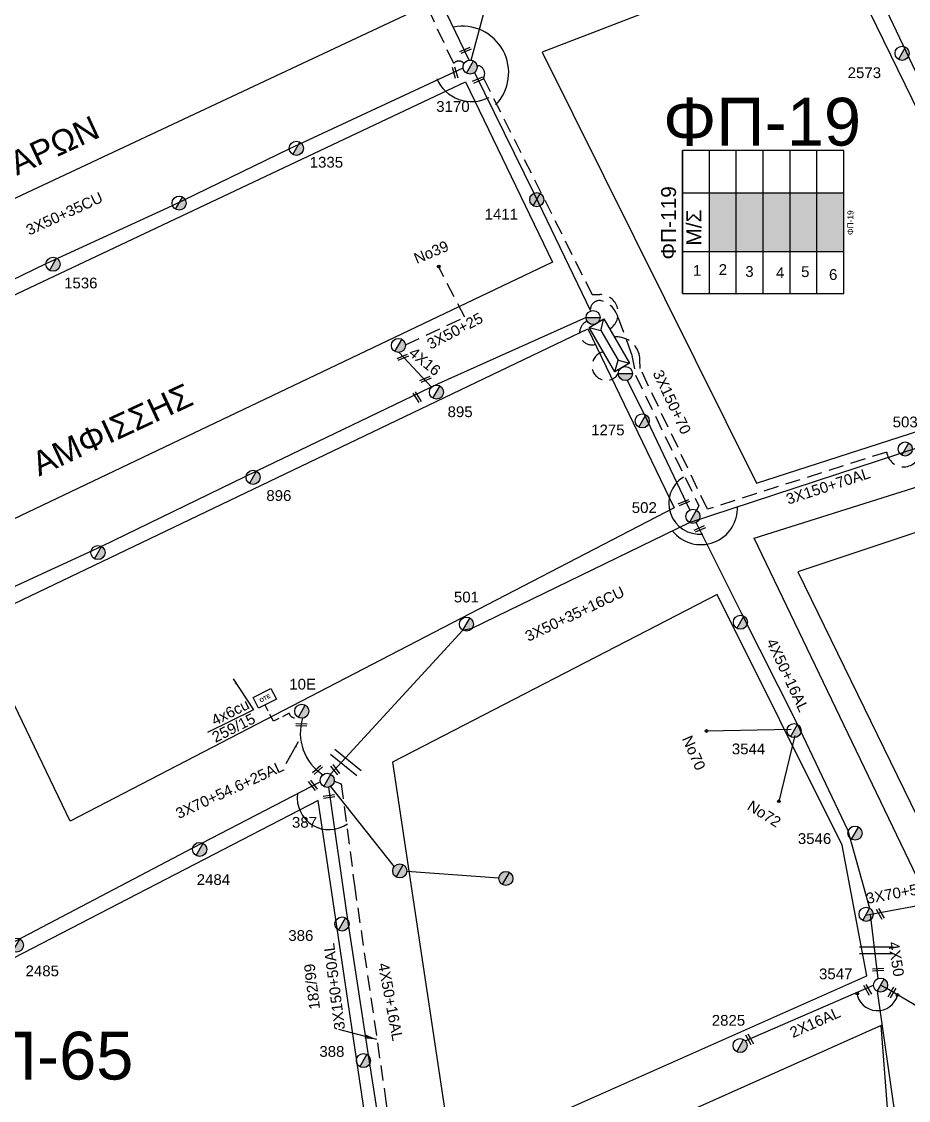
# Model space of a CAD drawing. Header units: millimetres. Extents: x 839 to 3144, y 747 to 1790.
# Drawn here: x 1086.6 to 1235.1, y 1113 to 1293.6 of the extents above; entities that cross this region are included whole.
import ezdxf
from ezdxf.enums import TextEntityAlignment as Align

# ---------------------------------------------------------------- set-up
doc = ezdxf.new("R2010")
doc.units = ezdxf.units.MM
doc.linetypes.add('DASHED', pattern=[19.05, 12.7, -6.35])
for name, color, linetype in [('Pillar OTE', 7, 'Continuous'), ('Ασφαλειοκιβώτια Χ.Τ 6 αναχωρήσεων', 7, 'Continuous'), ('Γέφυρες Εναερίου Δικτύου', 7, 'DASHED'), ('Γυμνά εναέρια ΧΤ (1Φ)   2x16AL', 7, 'Continuous'), ('Γυμνά εναέρια ΧΤ (3Φ)   3x50+35CU', 7, 'Continuous'), ('Γυμνά εναέρια ΧΤ (3Φ)   4x50AL', 7, 'Continuous'), ('Γυμνά εναέρια ΧΤ και ΦΟΠ (2Φ)   3x50+35+16CU', 7, 'Continuous'), ('Γυμνά εναέρια ΧΤ και ΦΟΠ (3Φ)   4x50+16AL', 7, 'Continuous'), ('Εναέρια παροχή ΧΤ 4x16', 7, 'SYN_LINE'), ('Επιγραφές - Σχήματα', 7, 'Continuous'), ('Καλώδια ΧΤ   3x150+50AL', 7, 'DASHED'), ('Καλώδια ΧΤ   3x150+70AL', 7, 'DASHED'), ('Καλώδια ΧΤ   3x150AL+50XLPE', 7, 'DASHED'), ('Καλώδια ΧΤ   4x50+13-5', 7, 'Continuous'), ('Μηχανική τομή', 7, 'Continuous'), ('Στύλος Ξύλινος', 7, 'Continuous'), ('Στύλος Ξύλινος @ 1', 7, 'Continuous'), ('Στύλος ΦΜ', 7, 'Continuous'), ('Στύλος ΦΜ @ 1', 7, 'Continuous'), ('Συνδέσεις', 7, 'Continuous'), ('Συνεστραμμένα ΧΤ   3x70+54.6+25AL', 7, 'SYN_LINE'), ('Τομή', 7, 'Continuous'), ('Υποσταθμός εναέριος 2 στύλων', 7, 'Continuous'), ('Υποσταθμός πόλεως', 7, 'Continuous'), ('Υπόβαθρο ΔΕΗ', 7, 'Continuous'), ('Υπόγεια καλώδια Παροχών ΧΤ   4x50AL', 7, 'DASHED'), ('Υπόγεια καλώδια Παροχών ΧΤ   4x6', 7, 'DASHED')]:
    doc.layers.add(name, color=color, linetype=linetype)
doc.styles.get("Standard").update_dxf_attribs({"font": 'ARIAL.TTF'})
doc.linetypes.add('SYN_LINE', pattern='A,0.5,-0.0001,["/\\/\\/\\/",Standard,S=0.1,R=0,X=0,Y=-0.05],-0.25', length=0.7501)
doc.dimstyles.new('ISO-25', dxfattribs={"dimtxt": 2.5, "dimasz": 2.5, "dimexe": 1.25, "dimexo": 0.625, "dimtad": 1, "dimtxsty": 'Standard', "dimcen": 2.5, "dimadec": 0, "dimazin": 0, "dimtfac": 1, "dimtmove": 0, "dimatfit": 3, "dimfxl": 1, "dimarcsym": 0})

# ---------------------------------------------------------------- blocks, each defined once
blk = doc.blocks.new('ΥΠΑΡΧΩΝ ΤΣΙΜΕΝΤΕΝΙΟΣ ΣΤΥΛΟΣ')
at = {"layer": 'Στύλος ΦΜ'}
blk.add_hatch(color=7, dxfattribs=at).paths.add_polyline_path([(-1.29, -2.28, 0.574793), (2.62, 0, 0.268822), (1.3, 2.27)])
at = {"layer": 'Στύλος ΦΜ', "color": 7}
blk.add_line((-1.29, -2.28), (1.3, 2.27), dxfattribs=at)
blk.add_circle((0, 0), 2.62, dxfattribs=at)
at = {"layer": 'Στύλος ΦΜ', "flags": 4}
for tag, p in [('ΑΡΙΘΜΟΣ', (-4.68, 8.05)), ('ΤΥΠΟΣ', (-4.91, 3.03))]:
    blk.add_attdef(tag, p, '', height=4, dxfattribs=at)
blk = doc.blocks.new('ΥΠΑΡΧΩΝ ΞΥΛΙΝΟΣ ΣΤΥΛΟΣ')
at = {"layer": 'Στύλος Ξύλινος'}
h = blk.add_hatch(color=7, dxfattribs=at)
h.paths.add_polyline_path([(-2.62, 0, 0.270008), (-1.29, -2.28), (1.3, 2.27, 0.576266)])
h.paths.add_polyline_path([(-1.29, -2.28, 0.574793), (2.62, 0, 0.268822), (1.3, 2.27)])
at = {"layer": 'Στύλος Ξύλινος', "color": 7}
blk.add_line((-1.29, -2.28), (1.3, 2.27), dxfattribs=at)
blk.add_circle((0, 0), 2.62, dxfattribs=at)
at = {"layer": 'Στύλος Ξύλινος', "flags": 4}
for tag, p in [('ΑΡΙΘΜΟΣ', (-4.91, 8.6)), ('ΤΥΠΟΣ', (-4.85, 3.39))]:
    blk.add_attdef(tag, p, '', height=4, dxfattribs=at)
blk = doc.blocks.new('ΤΟΜΗ')
at = {"layer": 'Τομή', "ltscale": 40}
for p, q in [((-5.68, 0), (5.68, 0)), ((5.68, -2.33), (-5.68, -2.33))]:
    blk.add_line(p, q, dxfattribs=at)
blk = doc.blocks.new('ΥΠΟΣΤΑΘΜΟΣ ΕΝΑΕΡΙΟΣ ΕΠΙ 2 ΣΤΥΛΩΝ')
at = {"layer": 'Υποσταθμός εναέριος 2 στύλων', "linetype": 'Continuous'}
for points in [[(-11.97, -2.11, 0.574793), (-8.45, -0.07, 0.268822), (-9.64, 1.98)], [(9.68, -2.15, 0.574793), (13.19, -0.1, 0.268822), (12.01, 1.95)]]:
    blk.add_hatch(color=256, dxfattribs=at).paths.add_polyline_path(points)
for p, q in [((-11.97, -2.11), (-9.64, 1.98)), ((9.68, -2.15), (12.01, 1.95))]:
    blk.add_line(p, q, dxfattribs=at)
for centre in [(-10.81, -0.07), (10.84, -0.1)]:
    blk.add_circle(centre, 2.36, dxfattribs=at)
at = {"layer": 'Υποσταθμός πόλεως', "linetype": 'Continuous', "ltscale": 40}
blk.add_lwpolyline([(-8.57, 2.82), (8.57, 2.82), (8.57, -2.82), (-8.57, -2.82)], close=True, dxfattribs=at)
for points in [[(-5.75, 0), (-8.57, 2.82)], [(-8.57, -2.82), (-5.75, 0)], [(-5.75, 0), (5.75, 0)], [(5.75, 0), (8.57, 2.82)], [(8.57, -2.82), (5.75, 0)]]:
    blk.add_lwpolyline(points, dxfattribs=at)
at = {"layer": 'Υποσταθμός εναέριος 2 στύλων', "ltscale": 40, "flags": 1}
for tag, p in [('ΜΕΤΑΣΧΗΜΑΤΙΣΜΟΣ', (14.09, 2.51)), ('ΙΣΧΥΣ', (14.07, -0.28)), ('ΑΡΙΘΜΟΣ', (14.19, -3))]:
    blk.add_attdef(tag, p, '', height=1.8, dxfattribs=at)
blk = doc.blocks.new('ΑΣΦΑΛΕΙΟΚΙΒΩΤΙΟ ΥΠΟΣΤΑΘΜΟΥ 6 ΑΝΑΧΩΡΗΣΕΩΝ')
at = {"layer": 'Ασφαλειοκιβώτια Χ.Τ 6 αναχωρήσεων', "ltscale": 40}
for p, q in [((-23.91, 27), (23.91, 27)), ((-9.83, 27), (-9.83, -27)), ((9.83, 27), (9.83, -27)), ((-23.91, 18), (23.91, 18)), ((-23.91, 9), (23.91, 9)), ((-23.91, 0), (23.91, 0)), ((-23.91, -9), (23.91, -9)), ((-23.91, -18), (23.91, -18))]:
    blk.add_line(p, q, dxfattribs=at)
at = {"layer": 'Ασφαλειοκιβώτια Χ.Τ 6 αναχωρήσεων'}
blk.add_lwpolyline([(-23.91, -27), (23.91, -27), (23.91, 27), (-23.91, 27)], close=True, dxfattribs=at)
for s, p in [('1', (-17.99, 23.52)), ('2', (-17.69, 14.89)), ('3', (-18.35, 6.01)), ('4', (-18.73, -4.28)), ('5', (-18.41, -12.69)), ('6', (-19.37, -22.03))]:
    blk.add_text(s, height=3.6, rotation=270, dxfattribs=at).set_placement(p)
at = {"layer": 'Ασφαλειοκιβώτια Χ.Τ 6 αναχωρήσεων', "ltscale": 40}
for tag, height, p in [('ΟΝΟΜΑ', 5, (-0.27, 31.68)), ('ΚΕΙΜΕΝΟ 1', 2, (16.95, 22.41)), ('ΚΕΙΜΕΝΟ 2', 2, (16.95, 13.71)), ('ΚΕΙΜΕΝΟ 3', 2, (16.95, 4.31)), ('ΚΕΙΜΕΝΟ 4', 2, (16.95, -4.67)), ('ΚΕΙΜΕΝΟ 5', 2, (16.95, -13.51)), ('ΚΕΙΜΕΝΟ 6', 2, (16.95, -22.43)), ('ΣΧ', 2, (-0.21, -29.21))]:
    blk.add_attdef(tag, text='', height=height, dxfattribs=at).set_placement(p, align=Align.MIDDLE_CENTER)
blk = doc.blocks.new('ΜΗΧΑΝΙΚΗ ΤΟΜΗ')
at = {"layer": 'Μηχανική τομή', "ltscale": 40}
for p, q in [((-1.89, 0.78), (1.89, 0.78)), ((1.89, 0), (-1.89, 0))]:
    blk.add_line(p, q, dxfattribs=at)
blk = doc.blocks.new('A$C3F94617C')
at = {"layer": 'Μηχανική τομή', "xscale": 0.5, "yscale": 0.5, "zscale": 0.5}
blk.add_blockref('ΜΗΧΑΝΙΚΗ ΤΟΜΗ', (0.95, 0), dxfattribs=at)
blk = doc.blocks.new('_ΣΥΝΔΕΣΗ')
at = {"layer": 'Συνδέσεις', "linetype": 'SYN_LINE', "ltscale": 40}
blk.add_hatch(color=256, dxfattribs=at).paths.add_polyline_path([(0.5, -0.01, 1), (-0.5, -0.01, 1)])
at = {"layer": 'Συνδέσεις'}
blk.add_circle((0, -0.01), 0.5, dxfattribs=at)
blk = doc.blocks.new('PILLAR ΟΤΕ')
at = {"layer": 'Pillar OTE', "ltscale": 40}
blk.add_lwpolyline([(-3.31, 2.02), (3.39, 2.02), (3.39, -1.99), (-3.31, -1.99)], close=True, dxfattribs=at)
at = {"layer": 'Pillar OTE', "insert": (-1.81, 0.71), "char_height": 1.3575, "width": 109.961, "attachment_point": 1}
blk.add_mtext('{\\fArial|b1|i0|c161|p34;OTE}', dxfattribs=at)

msp = doc.modelspace()

# ---------------------------------------------------------------- hatches: boundary and pattern name
at = {"layer": 'Ασφαλειοκιβώτια Χ.Τ 6 αναχωρήσεων', "ltscale": 0.2}
for color, points in [(6, [(1206.25, 1264.94), (1201.75, 1264.94), (1201.75, 1255.11), (1206.25, 1255.11)]), (1, [(1206.25, 1264.94), (1206.25, 1255.11), (1210.75, 1255.11), (1210.75, 1264.94)]), (85, [(1210.75, 1264.94), (1210.75, 1255.11), (1215.25, 1255.11), (1215.25, 1264.94)]), (27, [(1215.25, 1264.94), (1215.25, 1255.11), (1219.75, 1255.11), (1219.75, 1264.94)]), (30, [(1219.75, 1264.94), (1219.75, 1255.11), (1224.25, 1255.11), (1224.25, 1264.94)])]:
    msp.add_hatch(color=color, dxfattribs=at).paths.add_polyline_path(points)

# ---------------------------------------------------------------- linework, layer by layer
at = {"layer": 'Γέφυρες Εναερίου Δικτύου', "color": 85, "linetype": 'Continuous', "lineweight": 30, "ltscale": 0.2}
msp.add_lwpolyline([(1240.38, 747.83), (1256.99, 855.52), (1256.74, 911.68), (1241.63, 956.13), (1240.93, 1098.03), (1254.34, 1113.25), (1209.24, 1207.12), (1279, 1229.07), (1364.43, 1258.51), (1320.1, 1346.57), (1279.82, 1424.1), (1247.52, 1487.49), (1205.71, 1566.9), (1162.53, 1649.92), (1121.62, 1729.43), (1194.67, 1771.2)], dxfattribs=at)
at = {"layer": 'Γέφυρες Εναερίου Δικτύου', "color": 27, "ltscale": 0.2}
msp.add_lwpolyline([(1162.82, 1286.29), (1163.13, 1286.2, -0.49792), (1163.92, 1284.13), (1182.11, 1247.89), (1183.38, 1247.89, -0.75188), (1185.05, 1242.12, -1.596602)], format="xyb", dxfattribs=at)
at = {"layer": 'Γέφυρες Εναερίου Δικτύου', "color": 1, "linetype": 'Continuous', "ltscale": 0.2}
msp.add_lwpolyline([(1162.44, 1285.06), (1172.37, 1264.85), (1181.85, 1245.14)], dxfattribs=at)
at = {"layer": 'Γέφυρες Εναερίου Δικτύου', "color": 30, "ltscale": 0.2}
msp.add_lwpolyline([(1150.86, 1239.47), (1160.81, 1244.1), (1156.4, 1252.56)], dxfattribs=at)
at = {"layer": 'Γέφυρες Εναερίου Δικτύου', "color": 1, "ltscale": 0.2}
msp.add_lwpolyline([(1181.85, 1245.14, -0.516313), (1183.62, 1246.85, -0.277416), (1186.47, 1243.97), (1188.7, 1237.95), (1189.39, 1234.39), (1199.95, 1212.53), (1199.58, 1211.78)], format="xyb", dxfattribs=at)
at = {"layer": 'Γέφυρες Εναερίου Δικτύου', "color": 1, "linetype": 'SYN_LINE', "ltscale": 15}
for points in [[(1215.45, 1175.08), (1201.24, 1174.82)], [(1216.05, 1174.1), (1213.35, 1163.05)]]:
    msp.add_lwpolyline(points, dxfattribs=at)
at = {"layer": 'Γέφυρες Εναερίου Δικτύου', "color": 173, "linetype": 'SYN_LINE', "ltscale": 20}
for points in [[(1138.32, 1165.53), (1148.97, 1152.11)], [(1151.09, 1151.37), (1166.5, 1150.24)]]:
    msp.add_lwpolyline(points, dxfattribs=at)
at = {"layer": 'Γυμνά εναέρια ΧΤ (1Φ)   2x16AL', "color": 30, "ltscale": 0.2}
msp.add_lwpolyline([(1207.75, 1122.96), (1229.22, 1132.26)], dxfattribs=at)
at = {"layer": 'Γυμνά εναέρια ΧΤ (3Φ)   3x50+35CU', "color": 1, "ltscale": 0.2}
msp.add_lwpolyline([(1057.64, 1237.18), (1071.28, 1243.67), (1090.71, 1253.09), (1111.86, 1262.82), (1131.43, 1272.3), (1160.52, 1285.85)], dxfattribs=at)
at = {"layer": 'Γυμνά εναέρια ΧΤ (3Φ)   4x50AL', "color": 1, "ltscale": 0.2}
msp.add_lwpolyline([(1228.68, 1144.13), (1229.94, 1133.38)], dxfattribs=at)
at = {"layer": 'Γυμνά εναέρια ΧΤ και ΦΟΠ (2Φ)   3x50+35+16CU', "color": 6, "ltscale": 0.2}
msp.add_lwpolyline([(1138.35, 1167.59), (1160.5, 1191.7), (1162.04, 1192.04), (1198.41, 1209.74), (1233.61, 1221.29), (1261.7, 1230.46), (1316.28, 1248.43), (1370.56, 1266.72)], dxfattribs=at)
at = {"layer": 'Γυμνά εναέρια ΧΤ και ΦΟΠ (3Φ)   4x50+16AL', "color": 85, "ltscale": 0.2}
msp.add_lwpolyline([(1194.9, 1372.83), (1208.26, 1344.34), (1223.97, 1311.13), (1247.96, 1260.56), (1261.16, 1232.65)], dxfattribs=at)
at = {"layer": 'Γυμνά εναέρια ΧΤ και ΦΟΠ (3Φ)   4x50+16AL', "color": 6, "ltscale": 0.2}
msp.add_lwpolyline([(1187.98, 1233.52), (1190.76, 1227.95), (1198.46, 1211.81)], dxfattribs=at)
at = {"layer": 'Γυμνά εναέρια ΧΤ και ΦΟΠ (3Φ)   4x50+16AL', "color": 1, "ltscale": 0.2}
msp.add_lwpolyline([(1199.52, 1209.7), (1207.04, 1194.63), (1216.35, 1176.27), (1224.93, 1158.15), (1228.56, 1145.16)], dxfattribs=at)
at = {"layer": 'Γυμνά εναέρια ΧΤ και ΦΟΠ (3Φ)   4x50+16AL', "color": 133, "ltscale": 0.2}
msp.add_lwpolyline([(973.32, 1079.37), (987.5, 1089.19), (1007.97, 1099.72), (1027.29, 1109.87), (1049.3, 1121.1), (1084.58, 1139.17), (1115.27, 1155.25), (1136.61, 1166.33)], dxfattribs=at)
at = {"layer": 'Γυμνά εναέρια ΧΤ και ΦΟΠ (3Φ)   4x50+16AL', "color": 173, "ltscale": 0.2}
msp.add_lwpolyline([(1137.96, 1165.41), (1141.17, 1143.24), (1144.64, 1120.55), (1148.54, 1095.6)], dxfattribs=at)
at = {"layer": 'Γυμνά εναέρια ΧΤ και ΦΟΠ (3Φ)   4x50+16AL', "color": 30, "ltscale": 0.2}
msp.add_lwpolyline([(1345.01, 1141.52), (1302.77, 1129.98), (1274.28, 1122.03), (1255.14, 1117.71), (1231.42, 1131.71), (1230.4, 1132.29), (1229.82, 1131.27), (1235.23, 1093.38), (1237.66, 1055.55)], dxfattribs=at)
at = {"layer": 'Γυμνά εναέρια ΧΤ και ΦΟΠ (3Φ)   4x50+16AL', "color": 6, "linetype": 'DASHED', "ltscale": 0.2}
msp.add_arc((1184.48, 1235.93), 2.39, 101.0654, 327.6952, dxfattribs=at)
at = {"layer": 'Εναέρια παροχή ΧΤ 4x16', "color": 30, "ltscale": 20}
msp.add_lwpolyline([(1149.82, 1238.19), (1155.25, 1232.41)], dxfattribs=at)
at = {"layer": 'Επιγραφές - Σχήματα', "linetype": 'Continuous', "ltscale": 0.2}
for centre, radius, start, end in [((1160.38, 1285.04), 7.77, 316.018, 100.9536), ((1161.95, 1286.51), 6.33, 202.7701, 297.5135), ((1200.1, 1212.93), 5.16, 121.6775, 275.882), ((1200.34, 1212.11), 6.09, 218.7005, 2.8256), ((1138.06, 1163.61), 5.3, 172.0783, 305.6856), ((1229.86, 1131.5), 3.49, 187.5657, 345.7094)]:
    msp.add_arc(centre, radius, start, end, dxfattribs=at)
at = {"layer": 'Καλώδια ΧΤ   3x150+50AL', "color": 133, "ltscale": 0.2}
msp.add_lwpolyline([(1138.93, 1166.41), (1140.13, 1165.98), (1142.33, 1148.99), (1147.61, 1112.79), (1149.63, 1099.46), (1150.56, 1099.26), (1152.01, 1090.62, -0.348372), (1151.46, 1089.63, -0.358748), (1145.41, 1091.46, -10.294205)], format="xyb", dxfattribs=at)
at = {"layer": 'Καλώδια ΧΤ   3x150+70AL', "color": 85, "ltscale": 0.2}
msp.add_lwpolyline([(1260.69, 1231.15), (1237.09, 1223.22), (1237.05, 1221.78, -0.92817), (1231.42, 1221.53), (1201.42, 1211.95), (1190.17, 1235.49), (1190.12, 1237.01, 0.434666), (1185.83, 1240.77, 7.350015)], format="xyb", dxfattribs=at)
at = {"layer": 'Καλώδια ΧΤ   3x150AL+50XLPE', "color": 6, "linetype": 'DASHED', "ltscale": 0.1}
msp.add_lwpolyline([(1132.94, 1177.12, -0.483943), (1131.39, 1177.81), (1128.78, 1176.45), (1127.37, 1179.16)], format="xyb", dxfattribs=at)
at = {"layer": 'Καλώδια ΧΤ   4x50+13-5', "color": 27, "ltscale": 0.2}
msp.add_lwpolyline([(1161.53, 1287.14), (1146.6, 1318.19), (1145.41, 1319.98), (1131.28, 1348.44), (1114.28, 1383.07)], dxfattribs=at)
at = {"layer": 'Καλώδια ΧΤ   4x50+13-5', "color": 30, "ltscale": 0.2}
msp.add_lwpolyline([(1181.1, 1244.03), (1156.35, 1232.92), (1125.95, 1218.31), (1099.99, 1205.72), (1077.08, 1195.19), (1053.16, 1183.24), (1029.24, 1172.1), (1007.3, 1161.4)], dxfattribs=at)
at = {"layer": 'Καλώδια ΧΤ   4x50+13-5', "color": 30, "linetype": 'DASHED', "ltscale": 0.2}
msp.add_arc((1182.08, 1241.52), 2.06, 112.8856, 301.631, dxfattribs=at)
at = {"layer": 'Συνεστραμμένα ΧΤ   3x70+54.6+25AL', "color": 27, "ltscale": 15}
msp.add_lwpolyline([(1161.85, 1287.14), (1165.08, 1299.18)], dxfattribs=at)
at = {"layer": 'Συνεστραμμένα ΧΤ   3x70+54.6+25AL', "color": 1, "linetype": 'SYN_LINE', "ltscale": 15}
msp.add_lwpolyline([(1227.89, 1143.98), (1239.98, 1146.23)], dxfattribs=at)
at = {"layer": 'Συνεστραμμένα ΧΤ   3x70+54.6+25AL', "color": 6, "ltscale": 8}
msp.add_arc((1141.61, 1174.49), 8.34, 162.7072, 236.88, dxfattribs=at)
at = {"layer": 'Υπόβαθρο ΔΕΗ'}
for points in [[(1055.01, 1249.72), (1154.37, 1296.31), (1120.51, 1365.51), (1096.94, 1413.81), (1084.21, 1439.62), (986.22, 1393.35), (1030.84, 1300.19), (1055.01, 1249.72)], [(1173.89, 1109.75), (1228.1, 1133.86), (1223.97, 1155.7), (1203.03, 1197.66), (1148.71, 1169.62), (1160.17, 1093.07), (1188.04, 1031.75)], [(1125.45, 1178.36), (1117.72, 1174.56)], [(1188.04, 1031.75), (1235.89, 1055.13), (1230.51, 1125.55), (1178.78, 1102.42)]]:
    msp.add_lwpolyline(points, dxfattribs=at)
for points in [[(1209.65, 1216.31), (1259.3, 1232.3), (1222.69, 1307.33), (1173.77, 1288.46)], [(1058.6, 1235.17), (1160.92, 1283.51), (1175.5, 1253.28), (1073.13, 1204.54)], [(1078.71, 1192.97), (1181.39, 1242.13), (1195.85, 1212.2), (1094.73, 1159.72)], [(1256.43, 1119.69), (1306.77, 1133.69), (1276.64, 1221.28), (1267.43, 1218.27), (1289.05, 1150.04), (1280.16, 1147.74), (1258.41, 1215.4), (1216.53, 1201.47)], [(1015.42, 1024.95), (1095.45, 1067.9), (1146.3, 1095.54), (1136.27, 1163.2), (1034.22, 1110.39), (991.21, 1088)]]:
    msp.add_lwpolyline(points, close=True, dxfattribs=at)
at = {"layer": 'Υπόγεια καλώδια Παροχών ΧΤ   4x6', "linetype": 'DASHED', "ltscale": 0.2}
msp.add_lwpolyline([(1160.67, 1286.56, 0.473924), (1158.95, 1286.58), (1154.81, 1295.41), (1155.72, 1295.83), (1151.4, 1304.65), (1147.78, 1303.01)], format="xyb", dxfattribs=at)

# ---------------------------------------------------------------- block references
at = {"layer": 'Pillar OTE', "xscale": 0.4999999999999999, "yscale": 0.4999999999999999, "zscale": 0.4999999999999999, "rotation": 27.55573992876705}
msp.add_blockref('PILLAR ΟΤΕ', (1127.3, 1180.28), dxfattribs=at)
at = {"layer": 'Ασφαλειοκιβώτια Χ.Τ 6 αναχωρήσεων', "xscale": 0.5, "yscale": 0.5, "zscale": 0.5, "rotation": 90}
msp.add_blockref('ΑΣΦΑΛΕΙΟΚΙΒΩΤΙΟ ΥΠΟΣΤΑΘΜΟΥ 6 ΑΝΑΧΩΡΗΣΕΩΝ', (1210.75, 1260.02), dxfattribs=at).add_auto_attribs({'ΟΝΟΜΑ': 'ΦΠ-119', 'ΣΧ': 'ΦΠ-19'})
at = {"layer": 'Επιγραφές - Σχήματα', "ltscale": 0.2}
for p, rotation in [((1160.12, 1288.21), 23.06086258114176), ((1159.62, 1284.17), 105.9329406290815), ((1162.25, 1283.24), 23.06086258114177), ((1149.61, 1236.83), 23.06086258114174), ((1153.43, 1233.15), 23.06086258114177), ((1152.17, 1231.41), 301.8103128948163), ((1196.69, 1212.49), 23.06086258114125), ((1199.36, 1208.1), 23.06086258114125), ((1132.49, 1175.71), 357.184515099412), ((1135.56, 1167.56), 41.48382679806942), ((1138.39, 1168.97), 307.4546530142032), ((1134.65, 1166.38), 307.4546530142032), ((1137.17, 1163.52), 8.085531813903444), ((1230.99, 1143.47), 119.5108964202341), ((1229.05, 1134.6), 3.367130476882189), ((1228.87, 1130.75), 119.5108964202341), ((1231.99, 1130.14), 59.66397251765662), ((1209.1, 1122.48), 119.5108964202341)]:
    msp.add_blockref('A$C3F94617C', p, dxfattribs=dict(at, rotation=rotation))
at = {"layer": 'Στύλος Ξύλινος @ 1', "ltscale": 40}
ref = msp.add_blockref('ΥΠΑΡΧΩΝ ΞΥΛΙΝΟΣ ΣΤΥΛΟΣ', (1172.84, 1263.77), dxfattribs=dict(at, xscale=0.4499999999998181, yscale=0.4499999999998181, zscale=0.4499999999998181))
ref.add_attrib('ΑΡΙΘΜΟΣ', '1411', (1164.12, 1260.44), dxfattribs={"layer": 'Στύλος Ξύλινος', "height": 1.8, "flags": 4})
at = {"layer": 'Στύλος Ξύλινος @ 1', "ltscale": 40, "xscale": 0.4499999999998181, "yscale": 0.4499999999998181, "zscale": 0.4499999999998181}
for p in [(1172.84, 1263.77), (1149.92, 1151.4), (1149.92, 1151.4), (1167.68, 1150.14), (1167.68, 1150.14)]:
    msp.add_blockref('ΥΠΑΡΧΩΝ ΞΥΛΙΝΟΣ ΣΤΥΛΟΣ', p, dxfattribs=at)
at = {"layer": 'Στύλος ΦΜ @ 1', "ltscale": 40}
ref = msp.add_blockref('ΥΠΑΡΧΩΝ ΤΣΙΜΕΝΤΕΝΙΟΣ ΣΤΥΛΟΣ', (1234, 1288.27), dxfattribs=dict(at, xscale=0.4499999999998181, yscale=0.4499999999998181, zscale=0.4499999999998181))
ref.add_attrib('ΤΥΠΟΣ', '2573', (1224.89, 1284.12), dxfattribs={"layer": 'Στύλος ΦΜ', "height": 1.8, "flags": 4})
ref = msp.add_blockref('ΥΠΑΡΧΩΝ ΤΣΙΜΕΝΤΕΝΙΟΣ ΣΤΥΛΟΣ', (1161.69, 1285.97), dxfattribs=dict(at, xscale=0.4499999999998181, yscale=0.4499999999998181, zscale=0.4499999999998181))
ref.add_attrib('ΤΥΠΟΣ', '3170', (1156.02, 1278.47), dxfattribs={"layer": 'Στύλος ΦΜ', "height": 1.8, "flags": 4})
ref = msp.add_blockref('ΥΠΑΡΧΩΝ ΤΣΙΜΕΝΤΕΝΙΟΣ ΣΤΥΛΟΣ', (1132.61, 1272.37), dxfattribs=dict(at, xscale=0.4499999999998181, yscale=0.4499999999998181, zscale=0.4499999999998181))
ref.add_attrib('ΤΥΠΟΣ', '1335', (1134.84, 1269.14), dxfattribs={"layer": 'Στύλος ΦΜ', "height": 1.8, "flags": 4})
at = {"layer": 'Στύλος ΦΜ @ 1', "ltscale": 40, "xscale": 0.4499999999998181, "yscale": 0.4499999999998181, "zscale": 0.4499999999998181}
for p in [(1112.98, 1263.19), (1149.69, 1239.36), (1099.4, 1204.7), (1206.94, 1193.03), (1227.98, 1144.14)]:
    msp.add_blockref('ΥΠΑΡΧΩΝ ΤΣΙΜΕΝΤΕΝΙΟΣ ΣΤΥΛΟΣ', p, dxfattribs=at)
at = {"layer": 'Στύλος ΦΜ @ 1', "ltscale": 40}
ref = msp.add_blockref('ΥΠΑΡΧΩΝ ΤΣΙΜΕΝΤΕΝΙΟΣ ΣΤΥΛΟΣ', (1091.88, 1252.96), dxfattribs=dict(at, xscale=0.4499999999998181, yscale=0.4499999999998181, zscale=0.4499999999998181))
ref.add_attrib('ΤΥΠΟΣ', '1536', (1093.73, 1248.92), dxfattribs={"layer": 'Στύλος ΦΜ', "height": 1.8, "flags": 4})
ref = msp.add_blockref('ΥΠΑΡΧΩΝ ΤΣΙΜΕΝΤΕΝΙΟΣ ΣΤΥΛΟΣ', (1156.05, 1231.55), dxfattribs=dict(at, xscale=0.4499999999998181, yscale=0.4499999999998181, zscale=0.4499999999998181))
ref.add_attrib('ΤΥΠΟΣ', '895', (1157.92, 1227.37), dxfattribs={"layer": 'Στύλος ΦΜ', "height": 1.8, "flags": 4})
ref = msp.add_blockref('ΥΠΑΡΧΩΝ ΤΣΙΜΕΝΤΕΝΙΟΣ ΣΤΥΛΟΣ', (1190.51, 1226.73), dxfattribs=dict(at, xscale=0.4499999999998181, yscale=0.4499999999998181, zscale=0.4499999999998181))
ref.add_attrib('ΑΡΙΘΜΟΣ', '1275', (1181.95, 1224.32), dxfattribs={"layer": 'Στύλος ΦΜ', "height": 1.8, "flags": 4})
ref = msp.add_blockref('ΥΠΑΡΧΩΝ ΤΣΙΜΕΝΤΕΝΙΟΣ ΣΤΥΛΟΣ', (1234.52, 1222.03), dxfattribs=dict(at, xscale=0.4499999999998181, yscale=0.4499999999998181, zscale=0.4499999999998181))
ref.add_attrib('ΑΡΙΘΜΟΣ', '503', (1232.42, 1225.66), dxfattribs={"layer": 'Στύλος ΦΜ', "height": 1.8, "flags": 4})
ref = msp.add_blockref('ΥΠΑΡΧΩΝ ΤΣΙΜΕΝΤΕΝΙΟΣ ΣΤΥΛΟΣ', (1125.36, 1217.29), dxfattribs=dict(at, xscale=0.4499999999998181, yscale=0.4499999999998181, zscale=0.4499999999998181))
ref.add_attrib('ΤΥΠΟΣ', '896', (1127.58, 1213.34), dxfattribs={"layer": 'Στύλος ΦΜ', "height": 1.8, "flags": 4})
ref = msp.add_blockref('ΥΠΑΡΧΩΝ ΤΣΙΜΕΝΤΕΝΙΟΣ ΣΤΥΛΟΣ', (1198.99, 1210.76), dxfattribs=dict(at, xscale=0.4499999999998181, yscale=0.4499999999998181, zscale=0.4499999999998181))
ref.add_attrib('ΤΥΠΟΣ', '502', (1188.75, 1211.33), dxfattribs={"layer": 'Στύλος ΦΜ', "height": 1.8, "flags": 4})
ref = msp.add_blockref('ΥΠΑΡΧΩΝ ΤΣΙΜΕΝΤΕΝΙΟΣ ΣΤΥΛΟΣ', (1161.08, 1192.72), dxfattribs=dict(at, xscale=0.4499999999998181, yscale=0.4499999999998181, zscale=0.4499999999998181))
ref.add_attrib('ΑΡΙΘΜΟΣ', '501', (1158.98, 1196.35), dxfattribs={"layer": 'Στύλος ΦΜ', "height": 1.8, "flags": 4})
ref = msp.add_blockref('ΥΠΑΡΧΩΝ ΤΣΙΜΕΝΤΕΝΙΟΣ ΣΤΥΛΟΣ', (1133.52, 1178.14), dxfattribs=dict(at, xscale=0.4499999999998181, yscale=0.4499999999998181, zscale=0.4499999999998181))
ref.add_attrib('ΑΡΙΘΜΟΣ', '10Ε', (1131.42, 1181.76), dxfattribs={"layer": 'Στύλος ΦΜ', "height": 1.8, "flags": 4})
ref = msp.add_blockref('ΥΠΑΡΧΩΝ ΤΣΙΜΕΝΤΕΝΙΟΣ ΣΤΥΛΟΣ', (1215.92, 1174.89), dxfattribs=dict(at, xscale=0.4499999999998181, yscale=0.4499999999998181, zscale=0.4499999999998181))
ref.add_attrib('ΤΥΠΟΣ', '3544', (1205.5, 1170.93), dxfattribs={"layer": 'Στύλος ΦΜ', "height": 1.8, "flags": 4})
ref = msp.add_blockref('ΥΠΑΡΧΩΝ ΤΣΙΜΕΝΤΕΝΙΟΣ ΣΤΥΛΟΣ', (1137.77, 1166.57), dxfattribs=dict(at, xscale=0.4499999999998181, yscale=0.4499999999998181, zscale=0.4499999999998181))
ref.add_attrib('ΤΥΠΟΣ', '387', (1131.87, 1158.64), dxfattribs={"layer": 'Στύλος ΦΜ', "height": 1.8, "flags": 4})
ref = msp.add_blockref('ΥΠΑΡΧΩΝ ΤΣΙΜΕΝΤΕΝΙΟΣ ΣΤΥΛΟΣ', (1226.12, 1157.73), dxfattribs=dict(at, xscale=0.4499999999998181, yscale=0.4499999999998181, zscale=0.4499999999998181))
ref.add_attrib('ΤΥΠΟΣ', '3546', (1216.55, 1155.92), dxfattribs={"layer": 'Στύλος ΦΜ', "height": 1.8, "flags": 4})
ref = msp.add_blockref('ΥΠΑΡΧΩΝ ΤΣΙΜΕΝΤΕΝΙΟΣ ΣΤΥΛΟΣ', (1116.42, 1155.01), dxfattribs=dict(at, xscale=0.4499999999998181, yscale=0.4499999999998181, zscale=0.4499999999998181))
ref.add_attrib('ΤΥΠΟΣ', '2484', (1115.93, 1149.05), dxfattribs={"layer": 'Στύλος ΦΜ', "height": 1.8, "flags": 4})
ref = msp.add_blockref('ΥΠΑΡΧΩΝ ΤΣΙΜΕΝΤΕΝΙΟΣ ΣΤΥΛΟΣ', (1140.25, 1142.52), dxfattribs=dict(at, xscale=0.4499999999998181, yscale=0.4499999999998181, zscale=0.4499999999998181))
ref.add_attrib('ΤΥΠΟΣ', '386', (1131.26, 1139.69), dxfattribs={"layer": 'Στύλος ΦΜ', "height": 1.8, "flags": 4})
ref = msp.add_blockref('ΥΠΑΡΧΩΝ ΤΣΙΜΕΝΤΕΝΙΟΣ ΣΤΥΛΟΣ', (1085.74, 1138.98), dxfattribs=dict(at, xscale=0.4499999999998181, yscale=0.4499999999998181, zscale=0.4499999999998181))
ref.add_attrib('ΤΥΠΟΣ', '2485', (1087.28, 1133.77), dxfattribs={"layer": 'Στύλος ΦΜ', "height": 1.8, "flags": 4})
ref = msp.add_blockref('ΥΠΑΡΧΩΝ ΤΣΙΜΕΝΤΕΝΙΟΣ ΣΤΥΛΟΣ', (1230.4, 1132.29), dxfattribs=dict(at, xscale=0.4499999999998181, yscale=0.4499999999998181, zscale=0.4499999999998181))
ref.add_attrib('ΤΥΠΟΣ', '3547', (1220.09, 1133.27), dxfattribs={"layer": 'Στύλος ΦΜ', "height": 1.8, "flags": 4})
ref = msp.add_blockref('ΥΠΑΡΧΩΝ ΤΣΙΜΕΝΤΕΝΙΟΣ ΣΤΥΛΟΣ', (1206.89, 1122.17), dxfattribs=dict(at, xscale=0.4499999999998181, yscale=0.4499999999998181, zscale=0.4499999999998181))
ref.add_attrib('ΤΥΠΟΣ', '2825', (1202.14, 1125.49), dxfattribs={"layer": 'Στύλος ΦΜ', "height": 1.8, "flags": 4})
ref = msp.add_blockref('ΥΠΑΡΧΩΝ ΤΣΙΜΕΝΤΕΝΙΟΣ ΣΤΥΛΟΣ', (1143.84, 1119.65), dxfattribs=dict(at, xscale=0.4499999999998181, yscale=0.4499999999998181, zscale=0.4499999999998181))
ref.add_attrib('ΤΥΠΟΣ', '388', (1136.46, 1120.28), dxfattribs={"layer": 'Στύλος ΦΜ', "height": 1.8, "flags": 4})
at = {"layer": 'Συνδέσεις', "xscale": 0.4500000000000455, "yscale": 0.4500000000000455, "zscale": 0.4500000000000455}
for p in [(1156.43, 1252.57), (1201.25, 1174.83), (1213.35, 1163.06), (1226.48, 1130.9), (1233.24, 1130.64)]:
    msp.add_blockref('_ΣΥΝΔΕΣΗ', p, dxfattribs=at)
at = {"layer": 'Τομή', "xscale": 0.500000000000027, "yscale": 0.500000000000027, "zscale": 0.500000000000027, "rotation": 320.9328352909436}
msp.add_blockref('ΤΟΜΗ', (1141.25, 1169.99), dxfattribs=at)
at = {"layer": 'Τομή', "xscale": 0.5, "yscale": 0.5, "zscale": 0.5}
msp.add_blockref('ΤΟΜΗ', (1229.72, 1138.7), dxfattribs=at)
at = {"layer": 'Υποσταθμός εναέριος 2 στύλων', "xscale": 0.4999999999999343, "yscale": 0.4999999999999343, "zscale": 0.4999999999999343, "rotation": 300.0212485830181}
msp.add_blockref('ΥΠΟΣΤΑΘΜΟΣ ΕΝΑΕΡΙΟΣ ΕΠΙ 2 ΣΤΥΛΩΝ', (1185.01, 1239.38), dxfattribs=at)

# ---------------------------------------------------------------- texts
at = {"layer": 'Γυμνά εναέρια ΧΤ (1Φ)   2x16AL', "linetype": 'SYN_LINE', "ltscale": 20}
msp.add_text('2X16AL', height=1.8, rotation=24.0062, dxfattribs=at).set_placement((1219.43, 1126.05), align=Align.MIDDLE)
at = {"layer": 'Γυμνά εναέρια ΧΤ (3Φ)   3x50+35CU', "linetype": 'SYN_LINE', "ltscale": 20}
msp.add_text('3X50+35CU', height=1.8, rotation=24.6901, dxfattribs=at).set_placement((1093.77, 1261.44), align=Align.MIDDLE)
at = {"layer": 'Γυμνά εναέρια ΧΤ (3Φ)   4x50AL', "linetype": 'SYN_LINE', "ltscale": 20}
msp.add_text('4X50', height=1.8, rotation=278.9858, dxfattribs=at).set_placement((1233.02, 1136.65), align=Align.MIDDLE)
at = {"layer": 'Γυμνά εναέρια ΧΤ και ΦΟΠ (2Φ)   3x50+35+16CU', "linetype": 'SYN_LINE', "ltscale": 20}
msp.add_text('3X50+35+16CU', height=1.8, rotation=25.4422, dxfattribs=at).set_placement((1179.19, 1194.43), align=Align.MIDDLE)
at = {"layer": 'Γυμνά εναέρια ΧΤ και ΦΟΠ (3Φ)   4x50+16AL', "linetype": 'SYN_LINE', "ltscale": 20}
for rotation, p in [(295.1358, (1214.85, 1184.18)), (280.6863, (1148.38, 1129.49))]:
    msp.add_text('4X50+16AL', height=1.8, rotation=rotation, dxfattribs=at).set_placement(p, align=Align.MIDDLE)
at = {"layer": 'Εναέρια παροχή ΧΤ 4x16', "linetype": 'SYN_LINE', "ltscale": 20}
msp.add_text('4X16', height=1.8, rotation=321.0357, dxfattribs=at).set_placement((1154.12, 1236.69), align=Align.MIDDLE)
at = {"layer": 'Επιγραφές - Σχήματα', "ltscale": 0.2, "char_height": 8, "width": 39.9345, "attachment_point": 1}
for s, insert in [('ΦΠ-19', (1193.99, 1280.82)), ('ΦΠ-65', (1072.19, 1124.48))]:
    msp.add_mtext(s, dxfattribs=dict(at, insert=insert))
at = {"layer": 'Επιγραφές - Σχήματα', "ltscale": 0.2, "attachment_point": 1}
for s, insert, char_height, width, rotation in [('ΨΑΡΩΝ', (1079.9, 1269.41), 4, 19.6719, 24.9153), ('Μ/Σ', (1197.89, 1256.08), 2.5, 4.4479, 90), ('Νο39', (1152.06, 1254.65), 1.8, 20.6794, 22.8301), ('ΑΜΦΙΣΣΗΣ', (1087.86, 1221.05), 4, 19.6719, 24.9153), ('Νο70', (1198.77, 1174.28), 1.8, 20.6794, 293.6153), ('Νο72', (1208.86, 1163.32), 1.8, 20.6794, 327.7359), ('182/99', (1134.79, 1128.11), 1.8, 20.6794, 96.9583)]:
    msp.add_mtext(s, dxfattribs=dict(at, insert=insert, char_height=char_height, width=width, rotation=rotation))
at = {"layer": 'Καλώδια ΧΤ   3x150+50AL', "linetype": 'SYN_LINE', "ltscale": 20}
msp.add_text('3X150+50AL', height=1.8, rotation=97.3127, dxfattribs=at).set_placement((1138.96, 1132.04), align=Align.MIDDLE)
at = {"layer": 'Καλώδια ΧΤ   3x150+70AL', "linetype": 'SYN_LINE', "ltscale": 20}
for s, rotation, p in [('3X150+70', 295.1531, (1195.48, 1229.9)), ('3X150+70AL', 18.0318, (1221.61, 1215.83))]:
    msp.add_text(s, height=1.8, rotation=rotation, dxfattribs=at).set_placement(p, align=Align.MIDDLE)
at = {"layer": 'Καλώδια ΧΤ   4x50+13-5', "linetype": 'SYN_LINE', "ltscale": 20}
msp.add_text('3X50+25', height=1.8, rotation=27.7006, dxfattribs=at).set_placement((1159.14, 1241.8), align=Align.MIDDLE)
at = {"layer": 'Συνεστραμμένα ΧΤ   3x70+54.6+25AL', "linetype": 'SYN_LINE', "ltscale": 20}
for rotation, p in [(24.7877, (1121.44, 1164.99)), (10.4827, (1237.63, 1148.55))]:
    msp.add_text('3X70+54.6+25AL', height=1.8, rotation=rotation, dxfattribs=at).set_placement(p, align=Align.MIDDLE)
at = {"layer": 'Υπόγεια καλώδια Παροχών ΧΤ   4x50AL', "color": 7, "ltscale": 0.2, "char_height": 1.8, "attachment_point": 1, "rotation": 26.5972}
for s, insert in [('4x6cu', (1118.13, 1177.28)), ('259/15', (1118.26, 1174.45))]:
    msp.add_mtext_dynamic_manual_height_columns(s, width=1.8, gutter_width=12.5, heights=[0.118], dxfattribs=dict(at, insert=insert))

# ---------------------------------------------------------------- leaders
at = {"layer": 'Επιγραφές - Σχήματα', "ltscale": 40}
for points, override in [([(1122.02, 1183.56), (1125.45, 1178.36)], {"dimasz": 1, "dimtad": 0}), ([(1132.93, 1172.99), (1130.87, 1169.32)], {"dimasz": 1, "dimtad": 0}), ([(1146.05, 1123.2), (1139.74, 1124.85)], {"dimasz": 2, "dimtad": 0})]:
    msp.add_leader(points, dimstyle='ISO-25', override=override, dxfattribs=at)

doc.saveas('drawing.dxf')
